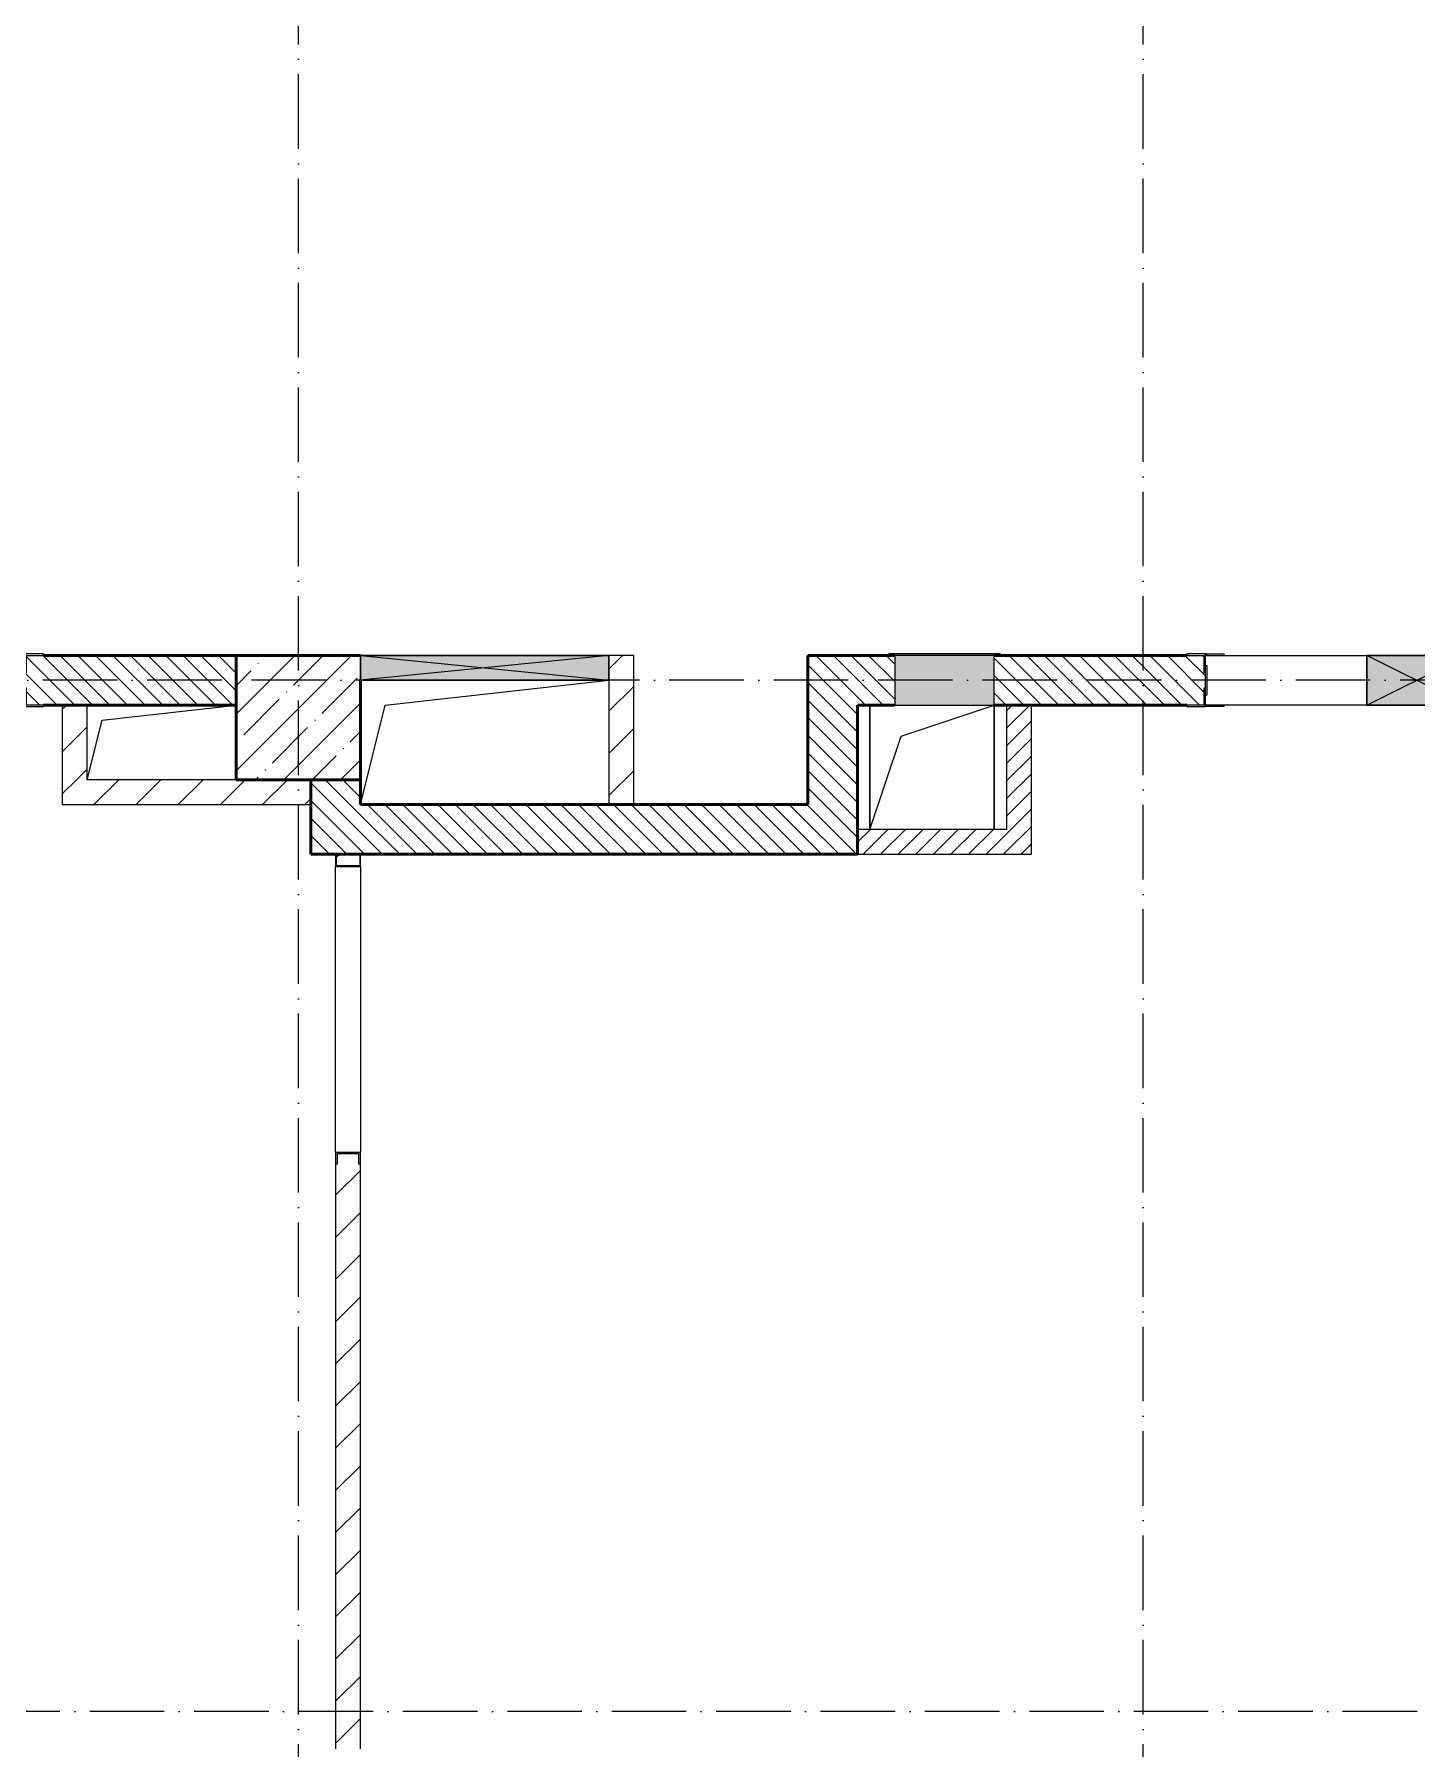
# Model space of a CAD drawing. Header units: millimetres. Extents: x -213536 to 1564669, y -45299 to 942238.
# Drawn here: x 563270 to 568833, y 573225 to 580125 of the extents above; entities that cross this region are included whole.
import ezdxf

# ---------------------------------------------------------------- set-up
doc = ezdxf.new("R2010")
doc.units = ezdxf.units.MM
doc.linetypes.add('50_200_ШТРИХ_1Т_ш5_п1_п1_', pattern=[700, 500, -100, 0, -100])
for name, color, linetype, lineweight in [('3.1) ЖБ окна 1.2 м', 102, 'Continuous', 30), ('A-DETL-GENF-OTLN', 7, 'Continuous', 9), ('A-FLOR-____-OTLN', 7, 'Continuous', 9), ('A-GENM-____-MCUT', 7, 'Continuous', 25), ('A-GENM-____-OTLN', 7, 'Continuous', 9), ('A-GENM-____-OTLN-1', 7, 'Continuous', 25), ('A-GLAZ-____-OTLN', 7, 'Continuous', 9), ('A-WALL-____-MCUT-2', 7, 'Continuous', 50), ('A-WALL-____-PATT-1', 7, 'Continuous', 9), ('A-WALL-FNSH-MCUT-1', 7, 'Continuous', 9), ('I-WALL-____-OTLN', 7, 'Continuous', 9), ('S-COLS-____-MCUT', 7, 'Continuous', 50), ('S-COLS-____-OTLN', 7, 'Continuous', 9), ('S-GRID-____-OTLN-1', 7, '50_200_ШТРИХ_1Т_ш5_п1_п1_', 9)]:
    doc.layers.add(name, color=color, linetype=linetype, lineweight=lineweight)
doc.layers.add('A-GLAZ-____-OTLN-1', color=7, linetype='Continuous', lineweight=9, true_color=0xc0c0c0)
pattern_1 = [(45, (544282.64, 571544.04), (-84.8528, 84.8528), [])]
pattern_2 = [(135, (544282.637, 571544.04), (-35.35534, -35.35534), [])]
pattern_3 = [(45, (544282.637, 571544.04), (-35.35534, 35.35534), [])]

# ---------------------------------------------------------------- blocks, each defined once
blk = doc.blocks.new('BSC_Колонна _Прямоугольная - 500х500-V72-АР1_План отверстий 2 этажа в осях 1-64_А-ГГ')
at = {"layer": 'S-COLS-____-OTLN'}
h = blk.add_hatch(dxfattribs=at)
h.set_pattern_fill('FP_101', color=256, style=0, pattern_type=2)
h.set_pattern_definition([(45, (-20050, -5831.04), (-114.0493, 114.0493), []), (45, (-19935.95, -5831.04), (-114.0493, 114.0493), [201.613, -40.323, 3.353, -36.97])])
h.paths.add_polyline_path([(-250, -250), (250, -250), (250, 250), (-250, 250), (-250, 150)], flags=0)
at = {"layer": 'S-COLS-____-MCUT'}
for p, q in [((250, 250), (-250, 250)), ((-250, 250), (-250, -250)), ((250, -250), (250, 150)), ((-250, -250), (250, -250))]:
    blk.add_line(p, q, dxfattribs=at)
blk = doc.blocks.new('АР_Перемычка - АР_Перемычка-28448550-АР1_План отверстий 2 этажа в осях 1-64_А-ГГ')
at = {"layer": 'A-GENM-____-OTLN'}
blk.add_line((-350, -100), (-342, -100), dxfattribs=at)
blk = doc.blocks.new('154_Фахверк_СКБ_Швеллер - Тип_100_3550_1-28320239-АР1_План отверстий 2 этажа в осях 1-64_А-ГГ')
at = {"layer": 'A-GENM-____-MCUT'}
for p, q in [((175, 50), (125, 50)), ((125, 50), (125, -50)), ((128, 47), (175, 47)), ((128, -47), (128, 47)), ((175, 47), (175, 50)), ((125, -50), (175, -50)), ((175, -47), (128, -47)), ((175, -50), (175, -47))]:
    blk.add_line(p, q, dxfattribs=at)
blk = doc.blocks.new('154_Стойка_СКБ_Швеллер - СМ-2180_100-28318692-АР1_План отверстий 2 этажа в осях 1-64_А-ГГ')
at = {"layer": 'A-GENM-____-MCUT'}
for p, q in [((171, 50), (125, 50)), ((125, 50), (125, -50)), ((129.5, 42.4), (171, 42.4)), ((129.5, -42.4), (129.5, 42.4)), ((171, 42.4), (171, 50)), ((125, -50), (171, -50)), ((171, -42.4), (129.5, -42.4)), ((171, -50), (171, -42.4))]:
    blk.add_line(p, q, dxfattribs=at)
blk = doc.blocks.new('154_Стойка_СКБ_Уголок - СМ-2180_200-28268025-АР1_План отверстий 2 этажа в осях 1-64_А-ГГ')
at = {"layer": 'A-GENM-____-MCUT'}
for p, q in [((125, 156), (125, 81)), ((200, 156), (125, 156)), ((131, 81), (131, 150)), ((131, 150), (200, 150)), ((200, 150), (200, 156)), ((125, 81), (131, 81)), ((131, 19), (125, 19)), ((125, 19), (125, -56)), ((131, -50), (131, 19)), ((125, -56), (200, -56)), ((200, -50), (131, -50)), ((200, -56), (200, -50))]:
    blk.add_line(p, q, dxfattribs=at)
blk = doc.blocks.new('154_Стойка_СКБ_Уголок - СМ-2480_200-28346303-АР1_План отверстий 2 этажа в осях 1-64_А-ГГ')
at = {"layer": 'A-GENM-____-MCUT'}
for p, q in [((125, 156), (125, 81)), ((200, 156), (125, 156)), ((131, 81), (131, 150)), ((131, 150), (200, 150)), ((200, 150), (200, 156)), ((125, 81), (131, 81)), ((131, 19), (125, 19)), ((125, 19), (125, -56)), ((131, -50), (131, 19)), ((125, -56), (200, -56)), ((200, -50), (131, -50)), ((200, -56), (200, -50))]:
    blk.add_line(p, q, dxfattribs=at)
blk = doc.blocks.new('Стойка_Влож_Полоса боковая - Полоса-28213942-АР1_План отверстий 2 этажа в осях 1-64_А-ГГ')
at = {"layer": 'A-GENM-____-OTLN'}
for p, q in [((-5, 60), (0, 60)), ((-5, -60), (-5, 60)), ((0, 31), (0, -31)), ((0, -60), (-5, -60))]:
    blk.add_line(p, q, dxfattribs=at)
blk = doc.blocks.new('Стойка_Влож_Уголок_Опорный - Уголок-28213941-АР1_План отверстий 2 этажа в осях 1-64_А-ГГ')
at = {"layer": 'A-GENM-____-OTLN'}
for p, q in [((-212, -6), (-212, 0)), ((0, 0), (0, -6)), ((-212, -75), (-212, -6)), ((-212, -6), (-206, -6)), ((-6, -6), (0, -6)), ((0, -6), (0, -75)), ((-212, -75), (-206, -75)), ((-6, -75), (0, -75))]:
    blk.add_line(p, q, dxfattribs=at)
blk = doc.blocks.new('AR_Отверстие Ниша - Лючок-32403954-АР1_План отверстий 2 этажа в осях 1-64_А-ГГ')
at = {"layer": 'A-GLAZ-____-OTLN'}
blk.add_hatch(color=256, dxfattribs=at).paths.add_polyline_path([(-200, 100), (-200, -100), (200, -100), (200, 100)], flags=0)
for p, q in [((200, 100), (-200, 100)), ((-200, 100), (-200, -100)), ((200, -100), (200, 100)), ((-200, -100), (200, -100))]:
    blk.add_line(p, q, dxfattribs=at)
blk = doc.blocks.new('Л_Общий_Лючок - Лючок-29677405-АР1_План отверстий 2 этажа в осях 1-64_А-ГГ')
at = {"layer": 'A-GLAZ-____-OTLN-1'}
blk.add_hatch(color=256, dxfattribs=at).paths.add_polyline_path([(400, 0), (424, 0), (424, 6), (-24, 6), (-24, 0), (0, 0)], flags=0)
at = {"layer": 'A-GLAZ-____-OTLN'}
for p, q in [((424, 6), (-24, 6)), ((-24, 6), (-24, 0)), ((424, 6), (424, 0))]:
    blk.add_line(p, q, dxfattribs=at)
blk = doc.blocks.new('AR_Отверстие прямоугольное _в плите_ - AR_Отверстие прямоугольное _в плите_-30459293-АР1_План отверстий 2 этажа в осях 1-64_А-ГГ')
at = {"layer": 'A-GENM-____-OTLN'}
for p, q in [((-250, 250), (-250, -250)), ((-125, 125), (250, 250)), ((250, -250), (250, 250)), ((-250, -250), (-125, 125))]:
    blk.add_line(p, q, dxfattribs=at)
blk = doc.blocks.new('AR_Отверстие прямоугольное _в плите_ - AR_Отверстие прямоугольное _в плите_-30552555-АР1_План отверстий 2 этажа в осях 1-64_А-ГГ')
at = {"layer": 'A-GENM-____-OTLN'}
for p, q in [((-240, 90), (300, 150)), ((-300, -150), (-240, 90))]:
    blk.add_line(p, q, dxfattribs=at)
blk = doc.blocks.new('AR_Отверстие прямоугольное _в плите_ - AR_Отверстие прямоугольное _в плите_-30552705-АР1_План отверстий 2 этажа в осях 1-64_А-ГГ')
at = {"layer": 'A-GENM-____-OTLN'}
for p, q in [((-400, 150), (500, 250)), ((-500, -250), (-400, 150))]:
    blk.add_line(p, q, dxfattribs=at)
blk = doc.blocks.new('AR_Отверстие прямоугольное _в стене__БезПР - AR_Отверстие прямоугольное _в стене__БезПР-36428632-АР1_План отверстий 2 этажа в осях 1-64_А-ГГ')
at = {"layer": 'A-GLAZ-____-OTLN'}
blk.add_hatch(color=256, dxfattribs=at).paths.add_polyline_path([(-200, -100), (200, -100), (200, 100), (-200, 100)], flags=0)
at = {"layer": 'A-DETL-GENF-OTLN'}
for p, q in [((-200, -100), (-200, 100)), ((-200, 100), (200, 100)), ((200, 100), (-200, -100)), ((-200, 100), (200, -100)), ((200, 100), (-200, 100)), ((-200, 100), (-200, -100)), ((200, 100), (200, -100)), ((200, -100), (200, 100)), ((200, -100), (-200, -100)), ((-200, -100), (200, -100))]:
    blk.add_line(p, q, dxfattribs=at)
at = {"layer": 'A-GLAZ-____-OTLN'}
blk.add_line((200, 100), (-200, 100), dxfattribs=at)
blk = doc.blocks.new('AR_Отверстие прямоугольное _в стене__БезПР - AR_Отверстие прямоугольное _в стене__БезПР-36429236-АР1_План отверстий 2 этажа в осях 1-64_А-ГГ')
at = {"layer": 'A-GLAZ-____-OTLN'}
blk.add_hatch(color=256, dxfattribs=at).paths.add_polyline_path([(500, -50), (500, 50), (-500, 50), (-500, -50), (395.9, -50)], flags=0)
at = {"layer": 'A-DETL-GENF-OTLN'}
for p, q in [((-500, -50), (-500, 50)), ((-500, 50), (500, 50)), ((500, 50), (-500, -50)), ((-500, 50), (500, -50)), ((500, 50), (-500, 50)), ((-500, 50), (-500, -50)), ((500, 50), (500, -50)), ((500, -50), (500, 50)), ((500, -50), (-500, -50)), ((-500, -50), (500, -50))]:
    blk.add_line(p, q, dxfattribs=at)
at = {"layer": 'A-GLAZ-____-OTLN'}
blk.add_line((500, 50), (-500, 50), dxfattribs=at)
blk = doc.blocks.new('2этаж')
at = {"layer": 'S-GRID-____-OTLN-1', "color": 251, "ltscale": 0.6, "true_color": 0x636466}
for p, q in [((4458.3, 454533.3), (4458.3, 508896.9)), ((7858.3, 454533.3), (7858.3, 508896.9)), ((74727.1, 464997), (-20260.4, 464997)), ((88359, 460847), (-20260.4, 460847))]:
    blk.add_line(p, q, dxfattribs=at)

msp = doc.modelspace()

# ---------------------------------------------------------------- hatches: boundary and pattern name
at = {"layer": 'A-WALL-____-PATT-1'}
h = msp.add_hatch(dxfattribs=at)
h.set_pattern_fill('FP_6', color=256, style=0, pattern_type=2)
h.set_pattern_definition(pattern_2)
h.paths.add_polyline_path([(564082.6, 577425.1), (564082.6, 577625.1), (563238.6, 577625.1), (563238.6, 577556.1), (563232.6, 577556.1), (563232.6, 577494.1), (563238.6, 577494.1), (563238.6, 577425.1), (563711.1, 577425.1)], flags=0)
h.paths.add_polyline_path([(562076.6, 577425.1), (562076.6, 577494.1), (562082.6, 577494.1), (562082.6, 577556.1), (562076.6, 577556.1), (562076.6, 577625.1), (561582.6, 577625.1), (561582.6, 577425.1), (562007.6, 577425.1)], flags=0)
h = msp.add_hatch(dxfattribs=at)
h.set_pattern_fill('FP_4', color=256, style=0, pattern_type=2)
h.set_pattern_definition(pattern_1)
h.paths.add_polyline_path([(565582.6, 577525.1), (565682.6, 577525.1), (565682.6, 577625.1), (565582.6, 577625.1)], flags=0)
h = msp.add_hatch(dxfattribs=at)
h.set_pattern_fill('FP_6', color=256, style=0, pattern_type=2)
h.set_pattern_definition(pattern_2)
h.paths.add_polyline_path([(566582.6, 576825.1), (566582.6, 577625.1), (566382.6, 577625.1), (566382.6, 576825.1)], flags=0)
h = msp.add_hatch(dxfattribs=at)
h.set_pattern_fill('FP_6', color=256, style=0, pattern_type=2)
h.set_pattern_definition(pattern_2)
h.paths.add_polyline_path([(569688.6, 577425.1), (570082.6, 577425.1), (570082.6, 577625.1), (569688.6, 577625.1), (569688.6, 577556.1), (569682.6, 577556.1), (569682.6, 577494.1), (569688.6, 577494.1), (569688.6, 577428.1)], flags=0)
h.paths.add_polyline_path([(567907.6, 577425.1), (567976.6, 577425.1), (567976.6, 577494.1), (567982.6, 577494.1), (567982.6, 577556.1), (567976.6, 577556.1), (567976.6, 577625.1), (567132.6, 577625.1), (567132.6, 577425.1), (567246, 577425.1)], flags=0)
h.paths.add_polyline_path([(566582.6, 577425.1), (566732.6, 577425.1), (566732.6, 577625.1), (566582.6, 577625.1)], flags=0)
h = msp.add_hatch(dxfattribs=at)
h.set_pattern_fill('FP_4', color=256, style=0, pattern_type=2)
h.set_pattern_definition(pattern_1)
h.paths.add_polyline_path([(565682.6, 577025.1), (565682.6, 577525.1), (565582.6, 577525.1), (565582.6, 577025.1)], flags=0)
h = msp.add_hatch(dxfattribs=at)
h.set_pattern_fill('FP_4', color=256, style=0, pattern_type=2)
h.set_pattern_definition(pattern_1)
h.paths.add_polyline_path([(563482.6, 577125.1), (563482.6, 577425.1), (563382.6, 577425.1), (563382.6, 577125.1)], flags=0)
h = msp.add_hatch(dxfattribs=at)
h.set_pattern_fill('FP_5', color=256, style=0, pattern_type=2)
h.set_pattern_definition(pattern_3)
h.paths.add_polyline_path([(567246, 576825.1), (567282.6, 576825.1), (567282.6, 577425.1), (567182.6, 577425.1), (567182.6, 576825.1)], flags=0)
h = msp.add_hatch(dxfattribs=at)
h.set_pattern_fill('FP_4', color=256, style=0, pattern_type=2)
h.set_pattern_definition(pattern_1)
h.paths.add_polyline_path([(564382.6, 577025.1), (564382.6, 577125.1), (563382.6, 577125.1), (563382.6, 577025.1), (563711.1, 577025.1)], flags=0)
h = msp.add_hatch(dxfattribs=at)
h.set_pattern_fill('FP_6', color=256, style=0, pattern_type=2)
h.set_pattern_definition(pattern_2)
h.paths.add_polyline_path([(564485.6, 576825.1), (564582.6, 576825.1), (564582.6, 577125.1), (564382.6, 577125.1), (564382.6, 576825.1), (564482.6, 576825.1)], flags=0)
h = msp.add_hatch(dxfattribs=at)
h.set_pattern_fill('FP_6', color=256, style=0, pattern_type=2)
h.set_pattern_definition(pattern_2)
h.paths.add_polyline_path([(566382.6, 576825.1), (566382.6, 577025.1), (564582.6, 577025.1), (564582.6, 576825.1), (565478.5, 576825.1)], flags=0)
h = msp.add_hatch(dxfattribs=at)
h.set_pattern_fill('FP_5', color=256, style=0, pattern_type=2)
h.set_pattern_definition(pattern_3)
h.paths.add_polyline_path([(567182.6, 576825.1), (567182.6, 576925.1), (566582.6, 576925.1), (566582.6, 576825.1)], flags=0)
h = msp.add_hatch(dxfattribs=at)
h.set_pattern_fill('FP_4', color=256, style=0, pattern_type=2)
h.set_pattern_definition(pattern_1)
h.paths.add_polyline_path([(564582.6, 570125.1), (564582.6, 573175.1), (564579.6, 573175.1), (564579.6, 573222.1), (564485.6, 573222.1), (564485.6, 573175.1), (564482.6, 573175.1), (564482.6, 570125.1)], flags=0)
h.paths.add_polyline_path([(564579.6, 573225.1), (564582.6, 573225.1), (564581.8, 575579.1), (564575, 575579.1), (564575, 575620.6), (564490.2, 575620.6), (564490.2, 575579.1), (564482.6, 575579.1), (564482.6, 573225.1), (564575, 573225.1)], flags=0)
h.paths.add_polyline_path([(564579.6, 576778.1), (564579.6, 576825.1), (564485.6, 576825.1), (564485.6, 576778.1), (564576.6, 576778.1)], flags=0)

# ---------------------------------------------------------------- linework, layer by layer
at = {"layer": 'A-FLOR-____-OTLN'}
for p, q in [((566632.6, 576925.1), (566632.6, 577425.1)), ((567132.6, 577425.1), (567132.6, 576925.1))]:
    msp.add_line(p, q, dxfattribs=at)
at = {"layer": 'A-WALL-____-MCUT-2'}
for p, q in [((564082.6, 577625.1), (563307.6, 577625.1)), ((566732.6, 577625.1), (566382.6, 577625.1)), ((566382.6, 577625.1), (566382.6, 577025.1)), ((567907.6, 577625.1), (567132.6, 577625.1)), ((563307.6, 577425.1), (564082.6, 577425.1)), ((566582.6, 576825.1), (566582.6, 577425.1)), ((566582.6, 577425.1), (566732.6, 577425.1)), ((567132.6, 577425.1), (567907.6, 577425.1)), ((564382.6, 577125.1), (564382.6, 576825.1)), ((564582.6, 577025.1), (564582.6, 577125.1)), ((566382.6, 577025.1), (564582.6, 577025.1)), ((564382.6, 576825.1), (564482.6, 576825.1)), ((564485.6, 576825.1), (564579.6, 576825.1)), ((564582.6, 576825.1), (566582.6, 576825.1))]:
    msp.add_line(p, q, dxfattribs=at)
at = {"layer": 'A-WALL-FNSH-MCUT-1'}
for p, q in [((565682.6, 577625.1), (565582.6, 577625.1)), ((565682.6, 577025.1), (565682.6, 577625.1)), ((565582.6, 577525.1), (565582.6, 577025.1)), ((563382.6, 577425.1), (563382.6, 577025.1)), ((563482.6, 577125.1), (563482.6, 577425.1)), ((567182.6, 577425.1), (567182.6, 576925.1)), ((567282.6, 576825.1), (567282.6, 577425.1)), ((564082.6, 577125.1), (563482.6, 577125.1)), ((563382.6, 577025.1), (564382.6, 577025.1)), ((567182.6, 576925.1), (566582.6, 576925.1)), ((566582.6, 576825.1), (567282.6, 576825.1)), ((564482.6, 575579.1), (564482.6, 573225.1)), ((564582.6, 573225.1), (564582.6, 575579.1))]:
    msp.add_line(p, q, dxfattribs=at)
at = {"layer": 'I-WALL-____-OTLN'}
for p, q in [((567982.6, 577625.1), (568632.6, 577625.1)), ((568632.6, 577425.1), (567982.6, 577425.1)), ((564482.6, 575625.1), (564482.6, 576775.1)), ((564582.6, 576775.1), (564582.6, 575625.1))]:
    msp.add_line(p, q, dxfattribs=at)

# ---------------------------------------------------------------- block references
at = {"layer": '3.1) ЖБ окна 1.2 м'}
msp.add_blockref('2этаж', (559874.3, 112528.1), dxfattribs=at)
at = {"layer": 'A-GENM-____-OTLN'}
for name, p, rotation in [('Стойка_Влож_Уголок_Опорный - Уголок-28213941-АР1_План отверстий 2 этажа в осях 1-64_А-ГГ', (567982.6, 577631.1), 89.99999999999955), ('Стойка_Влож_Полоса боковая - Полоса-28213942-АР1_План отверстий 2 этажа в осях 1-64_А-ГГ', (567982.6, 577525.1), 180)]:
    msp.add_blockref(name, p, dxfattribs=dict(at, rotation=rotation))
for name, p in [('AR_Отверстие прямоугольное _в плите_ - AR_Отверстие прямоугольное _в плите_-30552705-АР1_План отверстий 2 этажа в осях 1-64_А-ГГ', (565082.6, 577275.1)), ('AR_Отверстие прямоугольное _в плите_ - AR_Отверстие прямоугольное _в плите_-30552555-АР1_План отверстий 2 этажа в осях 1-64_А-ГГ', (563782.6, 577275.1)), ('AR_Отверстие прямоугольное _в плите_ - AR_Отверстие прямоугольное _в плите_-30459293-АР1_План отверстий 2 этажа в осях 1-64_А-ГГ', (566882.6, 577175.1)), ('АР_Перемычка - АР_Перемычка-28448550-АР1_План отверстий 2 этажа в осях 1-64_А-ГГ', (567982.6, 577525.1))]:
    msp.add_blockref(name, p, dxfattribs=at)
at = {"layer": 'A-GENM-____-OTLN-1'}
msp.add_blockref('154_Стойка_СКБ_Уголок - СМ-2180_200-28268025-АР1_План отверстий 2 этажа в осях 1-64_А-ГГ', (563107.6, 577475.1), dxfattribs=at)
for name, p, rotation in [('154_Стойка_СКБ_Уголок - СМ-2480_200-28346303-АР1_План отверстий 2 этажа в осях 1-64_А-ГГ', (568107.6, 577575.1), 180), ('154_Фахверк_СКБ_Швеллер - Тип_100_3550_1-28320239-АР1_План отверстий 2 этажа в осях 1-64_А-ГГ', (564532.6, 576650.1), 89.99999999999991), ('154_Стойка_СКБ_Швеллер - СМ-2180_100-28318692-АР1_План отверстий 2 этажа в осях 1-64_А-ГГ', (564532.6, 575750.1), 269.9999999999999)]:
    msp.add_blockref(name, p, dxfattribs=dict(at, rotation=rotation))
at = {"layer": 'A-GLAZ-____-OTLN'}
for name, p in [('AR_Отверстие прямоугольное _в стене__БезПР - AR_Отверстие прямоугольное _в стене__БезПР-36429236-АР1_План отверстий 2 этажа в осях 1-64_А-ГГ', (565082.6, 577575.1)), ('Л_Общий_Лючок - Лючок-29677405-АР1_План отверстий 2 этажа в осях 1-64_А-ГГ', (566732.6, 577625.1))]:
    msp.add_blockref(name, p, dxfattribs=at)
at = {"layer": 'A-GLAZ-____-OTLN', "rotation": 180}
for name, p in [('AR_Отверстие Ниша - Лючок-32403954-АР1_План отверстий 2 этажа в осях 1-64_А-ГГ', (566932.6, 577525.1)), ('AR_Отверстие прямоугольное _в стене__БезПР - AR_Отверстие прямоугольное _в стене__БезПР-36428632-АР1_План отверстий 2 этажа в осях 1-64_А-ГГ', (568832.6, 577525.1))]:
    msp.add_blockref(name, p, dxfattribs=at)
at = {"layer": 'S-COLS-____-OTLN'}
msp.add_blockref('BSC_Колонна _Прямоугольная - 500х500-V72-АР1_План отверстий 2 этажа в осях 1-64_А-ГГ', (564332.6, 577375.1), dxfattribs=at)

doc.saveas('drawing.dxf')
